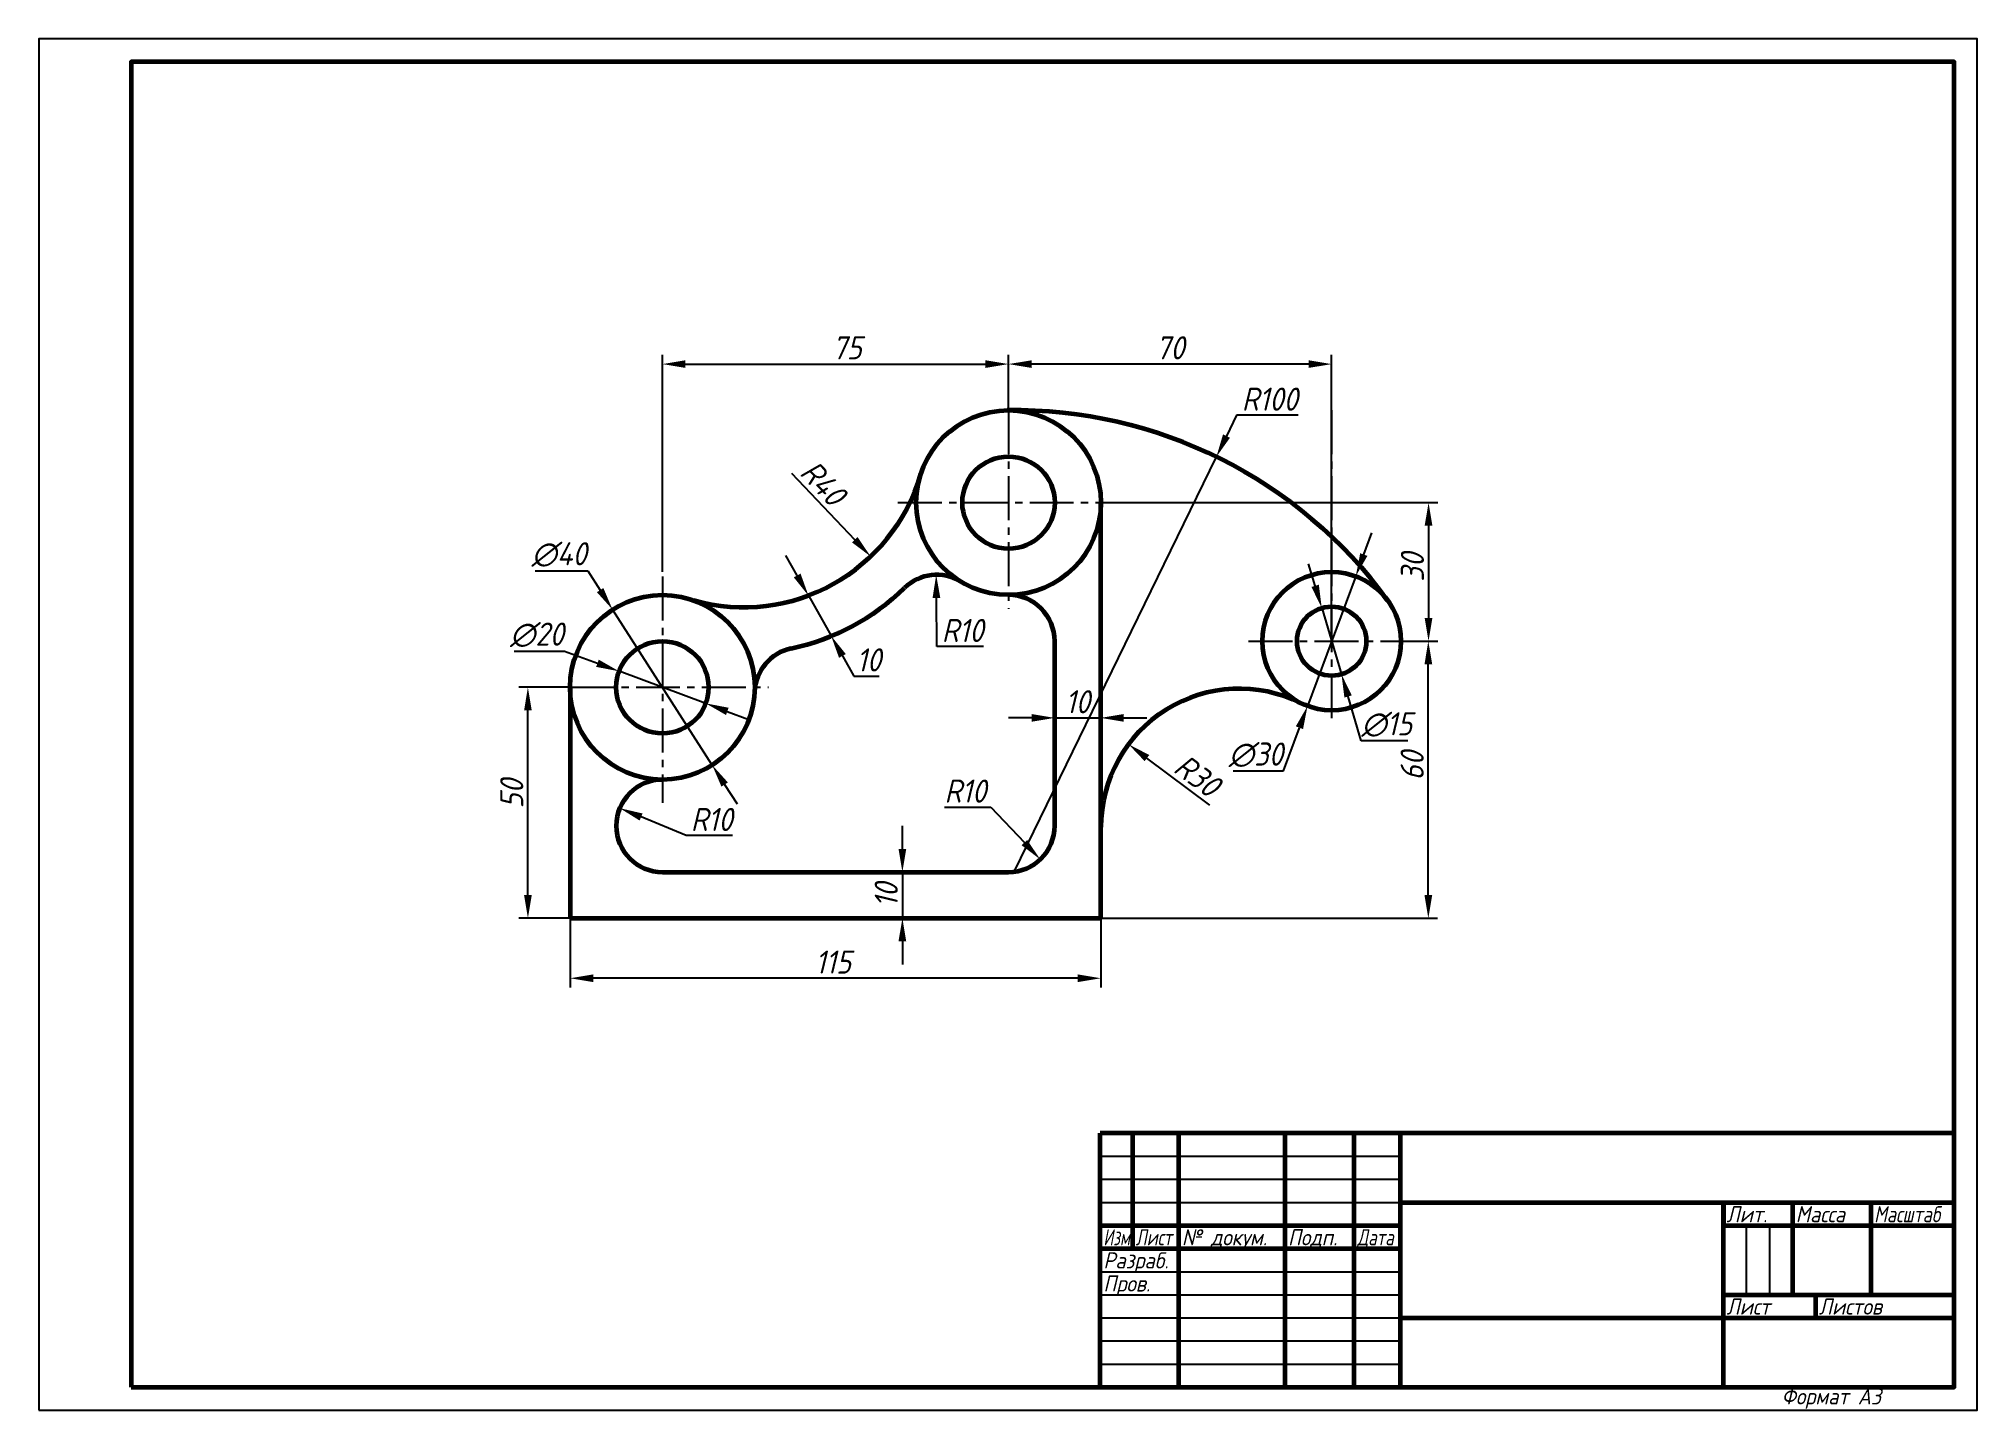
# Model space of a CAD drawing. Header units: millimetres. Extents: x 0 to 420, y 0 to 297.
import ezdxf

# ---------------------------------------------------------------- set-up
doc = ezdxf.new("R2010")
doc.units = ezdxf.units.MM
doc.header["$LTSCALE"] = 0.5
doc.linetypes.add('осевая2', pattern=[28.575, 19.05, -3.175, 3.175, -3.175])
doc.layers.get('0').update_dxf_attribs({"lineweight": 60})
doc.layers.get('Defpoints').update_dxf_attribs({"color": 5})
doc.layers.add('1-оси', color=1, linetype='осевая2')
doc.layers.add('3-размеры', color=6, linetype='Continuous')
doc.layers.add('4-текст', color=7, linetype='Continuous', true_color=0x00ad00)
doc.styles.get("Standard").update_dxf_attribs({"font": 'isocpeui.ttf', "width": 0.9})
doc.dimstyles.new('Standart', dxfattribs={"dimtxt": 5, "dimasz": 5, "dimexe": 2, "dimexo": 0, "dimgap": 1, "dimtad": 1, "dimtoh": 1, "dimdec": 0, "dimtxsty": 'Standard', "dimcen": 2.5, "dimadec": 0, "dimazin": 0, "dimtfac": 1, "dimtdec": 0, "dimtmove": 0, "dimatfit": 3, "dimldrblk": 'DOTSMALL', "dimfxl": 1, "dimarcsym": 0})

# ---------------------------------------------------------------- blocks, each defined once
blk = doc.blocks.new('*D4')
at = {"layer": '3-размеры', "color": 0, "lineweight": -2, "transparency": 16777216}
for p, q in [((115.12, 106.55), (115.12, 91.55)), ((230.12, 106.55), (230.12, 91.55)), ((225.12, 93.55), (120.12, 93.55))]:
    blk.add_line(p, q, dxfattribs=at)
at = {"layer": '3-размеры', "color": 0, "transparency": 16777216}
for points in [[(120.12, 94.38), (120.12, 92.72), (115.12, 93.55)], [(225.12, 94.38), (225.12, 92.72), (230.12, 93.55)]]:
    blk.add_solid(points, dxfattribs=at)
at = {"layer": 'Defpoints', "color": 0, "transparency": 16777216}
for p in [(115.12, 106.55), (230.12, 106.55), (115.12, 93.55)]:
    blk.add_point(p, dxfattribs=at)
at = {"layer": '3-размеры', "color": 0, "transparency": 16777216, "insert": (172.12, 97.05), "char_height": 5, "attachment_point": 5}
blk.add_mtext('115', dxfattribs=at)
blk = doc.blocks.new('_DotSmall')
at = {"color": 0, "linetype": 'ByBlock', "const_width": 0.5}
blk.add_lwpolyline([(-0.0625, 0, 1), (0.0625, 0, 1)], format="xyb", close=True, dxfattribs=at)
blk = doc.blocks.new('*D5')
at = {"layer": '3-размеры', "color": 0, "lineweight": -2, "transparency": 16777216}
for p, q in [((115.12, 156.55), (103.98, 156.55)), ((105.98, 111.55), (105.98, 151.55)), ((115.12, 106.55), (103.98, 106.55))]:
    blk.add_line(p, q, dxfattribs=at)
at = {"layer": '3-размеры', "color": 0, "transparency": 16777216}
for points in [[(105.15, 151.55), (106.81, 151.55), (105.98, 156.55)], [(105.15, 111.55), (106.81, 111.55), (105.98, 106.55)]]:
    blk.add_solid(points, dxfattribs=at)
at = {"layer": 'Defpoints', "color": 0, "transparency": 16777216}
for p in [(105.98, 156.55), (115.12, 156.55), (115.12, 106.55)]:
    blk.add_point(p, dxfattribs=at)
at = {"layer": '3-размеры', "color": 0, "transparency": 16777216, "insert": (102.48, 133.49), "char_height": 5, "attachment_point": 5, "rotation": 90}
blk.add_mtext('50', dxfattribs=at)
blk = doc.blocks.new('*D6')
at = {"layer": '3-размеры', "color": 0, "lineweight": -2, "transparency": 16777216}
for p, q in [((135.12, 181.55), (135.12, 228.55)), ((210.12, 216.55), (210.12, 228.55)), ((140.12, 226.55), (205.12, 226.55))]:
    blk.add_line(p, q, dxfattribs=at)
at = {"layer": '3-размеры', "color": 0, "transparency": 16777216}
for points in [[(140.12, 227.38), (140.12, 225.72), (135.12, 226.55)], [(205.12, 227.38), (205.12, 225.72), (210.12, 226.55)]]:
    blk.add_solid(points, dxfattribs=at)
at = {"layer": 'Defpoints', "color": 0, "transparency": 16777216}
for p in [(210.12, 226.55), (210.12, 216.55), (135.12, 181.55)]:
    blk.add_point(p, dxfattribs=at)
at = {"layer": '3-размеры', "color": 0, "transparency": 16777216, "insert": (175.12, 230.08), "char_height": 5, "attachment_point": 5}
blk.add_mtext('75', dxfattribs=at)
blk = doc.blocks.new('*D7')
at = {"layer": '3-размеры', "color": 0, "lineweight": -2, "transparency": 16777216}
for p, q in [((210.12, 216.55), (210.12, 228.55)), ((280.12, 166.55), (280.12, 228.55)), ((275.12, 226.55), (215.12, 226.55))]:
    blk.add_line(p, q, dxfattribs=at)
at = {"layer": '3-размеры', "color": 0, "transparency": 16777216}
for points in [[(215.12, 227.38), (215.12, 225.72), (210.12, 226.55)], [(275.12, 227.38), (275.12, 225.72), (280.12, 226.55)]]:
    blk.add_solid(points, dxfattribs=at)
at = {"layer": 'Defpoints', "color": 0, "transparency": 16777216}
for p in [(210.12, 226.55), (210.12, 216.55), (280.12, 166.55)]:
    blk.add_point(p, dxfattribs=at)
at = {"layer": '3-размеры', "color": 0, "transparency": 16777216, "insert": (245.12, 230.08), "char_height": 5, "attachment_point": 5}
blk.add_mtext('70', dxfattribs=at)
blk = doc.blocks.new('*D8')
at = {"layer": '3-размеры', "color": 0, "lineweight": -2, "transparency": 16777216}
for p, q in [((295.12, 166.55), (303.07, 166.55)), ((301.07, 111.55), (301.07, 161.55)), ((230.12, 106.55), (303.07, 106.55))]:
    blk.add_line(p, q, dxfattribs=at)
at = {"layer": '3-размеры', "color": 0, "transparency": 16777216}
for points in [[(300.24, 161.55), (301.91, 161.55), (301.07, 166.55)], [(300.24, 111.55), (301.91, 111.55), (301.07, 106.55)]]:
    blk.add_solid(points, dxfattribs=at)
at = {"layer": 'Defpoints', "color": 0, "transparency": 16777216}
for p in [(295.12, 166.55), (301.07, 166.55), (230.12, 106.55)]:
    blk.add_point(p, dxfattribs=at)
at = {"layer": '3-размеры', "color": 0, "transparency": 16777216, "insert": (297.57, 139.55), "char_height": 5, "attachment_point": 5, "rotation": 90}
blk.add_mtext('60', dxfattribs=at)
blk = doc.blocks.new('*D10')
at = {"layer": '3-размеры', "color": 0, "lineweight": -2, "transparency": 16777216}
for p, q in [((259.53, 215.46), (257.34, 210.96)), ((272.89, 215.46), (259.53, 215.46)), ((211.37, 116.56), (255.15, 206.47))]:
    blk.add_line(p, q, dxfattribs=at)
at = {"layer": '3-размеры', "color": 0, "transparency": 16777216}
blk.add_solid([(256.59, 211.33), (258.09, 210.6), (255.15, 206.47)], dxfattribs=at)
at = {"layer": 'Defpoints', "color": 0, "transparency": 16777216}
for p in [(255.15, 206.47), (211.37, 116.56)]:
    blk.add_point(p, dxfattribs=at)
at = {"layer": '3-размеры', "color": 0, "transparency": 16777216, "insert": (266.71, 218.96), "char_height": 5, "attachment_point": 5}
blk.add_mtext('R100', dxfattribs=at)
blk = doc.blocks.new('*D11')
at = {"layer": '3-размеры', "color": 0, "lineweight": -2, "transparency": 16777216}
for p, q in [((230.12, 196.55), (303.12, 196.55)), ((301.12, 191.55), (301.12, 171.55)), ((295.12, 166.55), (303.12, 166.55))]:
    blk.add_line(p, q, dxfattribs=at)
at = {"layer": '3-размеры', "color": 0, "transparency": 16777216}
for points in [[(300.28, 191.55), (301.95, 191.55), (301.12, 196.55)], [(300.28, 171.55), (301.95, 171.55), (301.12, 166.55)]]:
    blk.add_solid(points, dxfattribs=at)
at = {"layer": 'Defpoints', "color": 0, "transparency": 16777216}
for p in [(230.12, 196.55), (295.12, 166.55), (301.12, 166.55)]:
    blk.add_point(p, dxfattribs=at)
at = {"layer": '3-размеры', "color": 0, "transparency": 16777216, "insert": (297.62, 182.55), "char_height": 5, "attachment_point": 5, "rotation": 90}
blk.add_mtext('30', dxfattribs=at)
blk = doc.blocks.new('*D12')
at = {"layer": '3-размеры', "color": 0, "lineweight": -2, "transparency": 16777216}
for p, q in [((187.12, 121.55), (187.12, 126.55)), ((187.12, 116.55), (185.12, 116.55)), ((187.12, 116.55), (187.12, 106.55)), ((187.12, 106.55), (185.12, 106.55)), ((187.12, 101.55), (187.12, 96.55))]:
    blk.add_line(p, q, dxfattribs=at)
at = {"layer": '3-размеры', "color": 0, "transparency": 16777216}
for points in [[(186.28, 121.55), (187.95, 121.55), (187.12, 116.55)], [(186.28, 101.55), (187.95, 101.55), (187.12, 106.55)]]:
    blk.add_solid(points, dxfattribs=at)
at = {"layer": 'Defpoints', "color": 0, "transparency": 16777216}
for p in [(187.12, 116.55), (187.12, 106.55), (187.12, 106.55)]:
    blk.add_point(p, dxfattribs=at)
at = {"layer": '3-размеры', "color": 0, "transparency": 16777216, "insert": (183.62, 111.55), "char_height": 5, "attachment_point": 5, "rotation": 90}
blk.add_mtext('10', dxfattribs=at)
blk = doc.blocks.new('*D13')
at = {"layer": '3-размеры', "color": 0, "lineweight": -2, "transparency": 16777216}
blk.add_line((163.11, 202.92), (176.79, 188.51), dxfattribs=at)
at = {"layer": '3-размеры', "color": 0, "transparency": 16777216}
blk.add_solid([(177.4, 189.09), (176.19, 187.94), (180.24, 184.89)], dxfattribs=at)
at = {"layer": 'Defpoints', "color": 0, "transparency": 16777216}
for p in [(152.69, 213.89), (180.24, 184.89)]:
    blk.add_point(p, dxfattribs=at)
at = {"layer": '3-размеры', "color": 0, "transparency": 16777216, "insert": (169.95, 200.8), "char_height": 5, "attachment_point": 5, "rotation": 313.5301}
blk.add_mtext('R40', dxfattribs=at)
blk = doc.blocks.new('*D14')
at = {"layer": '3-размеры', "color": 0, "lineweight": -2, "transparency": 16777216}
for p, q in [((194.61, 165.36), (194.49, 175.91)), ((204.7, 165.36), (194.61, 165.36))]:
    blk.add_line(p, q, dxfattribs=at)
at = {"layer": '3-размеры', "color": 0, "transparency": 16777216}
blk.add_solid([(195.33, 175.92), (193.66, 175.9), (194.44, 180.91)], dxfattribs=at)
at = {"layer": 'Defpoints', "color": 0, "transparency": 16777216}
for p in [(194.44, 180.91), (194.55, 170.91)]:
    blk.add_point(p, dxfattribs=at)
at = {"layer": '3-размеры', "color": 0, "transparency": 16777216, "insert": (200.16, 168.86), "char_height": 5, "attachment_point": 5}
blk.add_mtext('R10', dxfattribs=at)
blk = doc.blocks.new('*D15')
at = {"layer": '3-размеры', "color": 0, "lineweight": -2, "transparency": 16777216}
for p, q in [((196.21, 130.58), (206.31, 130.58)), ((206.31, 130.58), (213.56, 122.92))]:
    blk.add_line(p, q, dxfattribs=at)
at = {"layer": '3-размеры', "color": 0, "transparency": 16777216}
blk.add_solid([(214.16, 123.49), (212.95, 122.35), (216.99, 119.29)], dxfattribs=at)
at = {"layer": 'Defpoints', "color": 0, "transparency": 16777216}
for p in [(210.12, 126.55), (216.99, 119.29)]:
    blk.add_point(p, dxfattribs=at)
at = {"layer": '3-размеры', "color": 0, "transparency": 16777216, "insert": (200.76, 134.08), "char_height": 5, "attachment_point": 5}
blk.add_mtext('R10', dxfattribs=at)
blk = doc.blocks.new('*D16')
at = {"layer": '3-размеры', "color": 0, "lineweight": -2, "transparency": 16777216}
for p, q in [((140.24, 124.43), (130.5, 128.47)), ((150.33, 124.43), (140.24, 124.43))]:
    blk.add_line(p, q, dxfattribs=at)
at = {"layer": '3-размеры', "color": 0, "transparency": 16777216}
blk.add_solid([(130.82, 129.23), (130.18, 127.7), (125.88, 130.38)], dxfattribs=at)
at = {"layer": 'Defpoints', "color": 0, "transparency": 16777216}
for p in [(125.88, 130.38), (135.12, 126.55)]:
    blk.add_point(p, dxfattribs=at)
at = {"layer": '3-размеры', "color": 0, "transparency": 16777216, "insert": (145.79, 127.93), "char_height": 5, "attachment_point": 5}
blk.add_mtext('R10', dxfattribs=at)
blk = doc.blocks.new('*D17')
at = {"layer": '3-размеры', "color": 0, "lineweight": -2, "transparency": 16777216}
for p, q in [((102.99, 164.41), (113.89, 164.41)), ((113.89, 164.41), (121.05, 161.76)), ((144.5, 153.08), (125.74, 160.02)), ((149.18, 151.34), (153.87, 149.61))]:
    blk.add_line(p, q, dxfattribs=at)
at = {"layer": '3-размеры', "color": 0, "transparency": 16777216}
for points in [[(121.34, 162.54), (120.76, 160.98), (125.74, 160.02)], [(149.47, 152.13), (148.9, 150.56), (144.5, 153.08)]]:
    blk.add_solid(points, dxfattribs=at)
at = {"layer": 'Defpoints', "color": 0, "transparency": 16777216}
for p in [(125.74, 160.02), (144.5, 153.08)]:
    blk.add_point(p, dxfattribs=at)
at = {"layer": '3-размеры', "color": 0, "transparency": 16777216, "insert": (107.94, 167.91), "char_height": 5, "attachment_point": 5}
blk.add_mtext('∅20', dxfattribs=at)
blk = doc.blocks.new('*D18')
at = {"layer": '3-размеры', "color": 0, "lineweight": -2, "transparency": 16777216}
for p, q in [((107.57, 181.81), (118.93, 181.81)), ((118.93, 181.81), (121.63, 177.6)), ((145.91, 139.71), (124.32, 173.39)), ((148.61, 135.5), (151.31, 131.29))]:
    blk.add_line(p, q, dxfattribs=at)
at = {"layer": '3-размеры', "color": 0, "transparency": 16777216}
for points in [[(122.33, 178.05), (120.93, 177.15), (124.32, 173.39)], [(149.31, 135.95), (147.91, 135.05), (145.91, 139.71)]]:
    blk.add_solid(points, dxfattribs=at)
at = {"layer": 'Defpoints', "color": 0, "transparency": 16777216}
for p in [(124.32, 173.39), (145.91, 139.71)]:
    blk.add_point(p, dxfattribs=at)
at = {"layer": '3-размеры', "color": 0, "transparency": 16777216, "insert": (112.75, 185.31), "char_height": 5, "attachment_point": 5}
blk.add_mtext('∅40', dxfattribs=at)
blk = doc.blocks.new('*D19')
at = {"layer": '3-размеры', "color": 0, "lineweight": -2, "transparency": 16777216}
for p, q in [((276.55, 178.53), (275.12, 183.32)), ((277.98, 173.74), (282.26, 159.36)), ((286.54, 144.99), (283.69, 154.57)), ((296.63, 144.99), (286.54, 144.99))]:
    blk.add_line(p, q, dxfattribs=at)
at = {"layer": '3-размеры', "color": 0, "transparency": 16777216}
for points in [[(277.35, 178.77), (275.75, 178.29), (277.98, 173.74)], [(284.48, 154.81), (282.89, 154.33), (282.26, 159.36)]]:
    blk.add_solid(points, dxfattribs=at)
at = {"layer": 'Defpoints', "color": 0, "transparency": 16777216}
for p in [(277.98, 173.74), (282.26, 159.36)]:
    blk.add_point(p, dxfattribs=at)
at = {"layer": '3-размеры', "color": 0, "transparency": 16777216, "insert": (292.09, 148.49), "char_height": 5, "attachment_point": 5}
blk.add_mtext('∅15', dxfattribs=at)
blk = doc.blocks.new('*D20')
at = {"layer": '3-размеры', "color": 0, "lineweight": -2, "transparency": 16777216}
for p, q in [((287.09, 185.3), (288.83, 189.98)), ((285.35, 180.61), (274.89, 152.49)), ((269.66, 138.43), (273.15, 147.81)), ((258.76, 138.43), (269.66, 138.43))]:
    blk.add_line(p, q, dxfattribs=at)
at = {"layer": '3-размеры', "color": 0, "transparency": 16777216}
for points in [[(286.31, 185.59), (287.87, 185.01), (285.35, 180.61)], [(272.36, 148.1), (273.93, 147.51), (274.89, 152.49)]]:
    blk.add_solid(points, dxfattribs=at)
at = {"layer": 'Defpoints', "color": 0, "transparency": 16777216}
for p in [(285.35, 180.61), (274.89, 152.49)]:
    blk.add_point(p, dxfattribs=at)
at = {"layer": '3-размеры', "color": 0, "transparency": 16777216, "insert": (263.71, 141.93), "char_height": 5, "attachment_point": 5}
blk.add_mtext('∅30', dxfattribs=at)
blk = doc.blocks.new('*D21')
at = {"layer": '3-размеры', "color": 0, "lineweight": -2, "transparency": 16777216}
blk.add_line((253.74, 131.02), (240.11, 141.23), dxfattribs=at)
at = {"layer": '3-размеры', "color": 0, "transparency": 16777216}
blk.add_solid([(240.61, 141.89), (239.61, 140.56), (236.11, 144.22)], dxfattribs=at)
at = {"layer": 'Defpoints', "color": 0, "transparency": 16777216}
for p in [(236.11, 144.22), (260.12, 126.24)]:
    blk.add_point(p, dxfattribs=at)
at = {"layer": '3-размеры', "color": 0, "transparency": 16777216, "insert": (251.02, 137.43), "char_height": 5, "attachment_point": 5, "rotation": 323.1659}
blk.add_mtext('R30', dxfattribs=at)
blk = doc.blocks.new('*D22')
at = {"layer": '3-размеры', "color": 0, "lineweight": -2, "transparency": 16777216}
for p, q in [((220.1, 151.42), (220.1, 147.93)), ((230.08, 151.42), (230.08, 147.93)), ((215.1, 149.93), (210.1, 149.93)), ((220.1, 149.93), (230.08, 149.93)), ((235.08, 149.93), (240.08, 149.93))]:
    blk.add_line(p, q, dxfattribs=at)
at = {"layer": '3-размеры', "color": 0, "transparency": 16777216}
for points in [[(215.1, 150.77), (215.1, 149.1), (220.1, 149.93)], [(235.08, 150.77), (235.08, 149.1), (230.08, 149.93)]]:
    blk.add_solid(points, dxfattribs=at)
at = {"layer": 'Defpoints', "color": 0, "transparency": 16777216}
for p in [(220.1, 151.42), (230.08, 151.42), (230.08, 149.93)]:
    blk.add_point(p, dxfattribs=at)
at = {"layer": '3-размеры', "color": 0, "transparency": 16777216, "insert": (225.09, 153.43), "char_height": 5, "attachment_point": 5}
blk.add_mtext('10', dxfattribs=at)
blk = doc.blocks.new('*D23')
at = {"layer": '3-размеры', "color": 0, "lineweight": -2, "transparency": 16777216}
for p, q in [((164.32, 180.77), (161.87, 185.13)), ((166.7, 176.37), (168.51, 177.39)), ((166.77, 176.41), (171.67, 167.71)), ((171.6, 167.66), (173.41, 168.69)), ((174.12, 163.35), (176.57, 158.99)), ((176.57, 158.99), (182.1, 158.99))]:
    blk.add_line(p, q, dxfattribs=at)
at = {"layer": '3-размеры', "color": 0, "transparency": 16777216}
for points in [[(165.05, 181.18), (163.59, 180.36), (166.77, 176.41)], [(174.85, 163.76), (173.39, 162.94), (171.67, 167.71)]]:
    blk.add_solid(points, dxfattribs=at)
at = {"layer": 'Defpoints', "color": 0, "transparency": 16777216}
for p in [(166.7, 176.37), (171.6, 167.66), (171.67, 167.71)]:
    blk.add_point(p, dxfattribs=at)
at = {"layer": '3-размеры', "color": 0, "transparency": 16777216, "insert": (179.84, 162.49), "char_height": 5, "attachment_point": 5}
blk.add_mtext('10', dxfattribs=at)

msp = doc.modelspace()

# ---------------------------------------------------------------- linework, layer by layer
at = {"linetype": 'ByBlock'}
for p, q in [((230.12, 106.55), (230.12, 196.55)), ((220.12, 126.55), (220.12, 166.55)), ((115.12, 156.55), (115.12, 106.55)), ((135.12, 116.55), (210.12, 116.55)), ((115.12, 106.55), (230.12, 106.55))]:
    msp.add_line(p, q, dxfattribs=at)
at = {"lineweight": 60}
for p, q in [((415, 60), (230, 60)), ((230, 5), (230, 60)), ((237, 60), (237, 35)), ((247, 5), (247, 60)), ((270, 60), (270, 5)), ((285, 5), (285, 60)), ((295, 60), (295, 5)), ((295, 45), (415, 45)), ((365, 5), (365, 45)), ((380, 45), (380, 25)), ((397, 25), (397, 45)), ((230, 40), (295, 40)), ((365, 40), (415, 40)), ((230, 35), (295, 35)), ((365, 25), (415, 25)), ((385, 20), (385, 25)), ((295, 20), (415, 20))]:
    msp.add_line(p, q, dxfattribs=at)
at = {"lineweight": -3}
for p, q in [((230, 55), (295, 55)), ((230, 50), (295, 50)), ((230, 45), (295, 45)), ((370, 25), (370, 40)), ((375, 40), (375, 25)), ((230, 30), (295, 30)), ((230, 25), (295, 25)), ((230, 20), (295, 20)), ((230, 15), (295, 15)), ((230, 10), (295, 10))]:
    msp.add_line(p, q, dxfattribs=at)
msp.add_line((365, 45), (365, 40))
at = {"lineweight": 60}
msp.add_lwpolyline([(20, 5), (415, 5), (415, 292), (20, 292)], close=True, dxfattribs=at)
at = {"linetype": 'ByBlock'}
for centre, radius in [((210.12, 196.55), 20), ((210.12, 196.55), 10), ((280.12, 166.55), 15), ((135.12, 156.55), 20), ((280.12, 166.55), 7.5), ((135.12, 156.55), 10)]:
    msp.add_circle(centre, radius, dxfattribs=at)
msp.add_arc((211.37, 116.56), 100, 36.0237, 90.8983)
at = {"linetype": 'ByBlock', "lineweight": 30}
for centre, radius, start, end in [((152.69, 213.92), 40, 252.973, 343.172), ((264.91, 118.09), 35.81, 166.3201, 166.3315)]:
    msp.add_arc(centre, radius, start, end, dxfattribs=at)
at = {"linetype": 'ByBlock'}
for centre, radius, start, end in [((152.69, 213.89), 40, 254.2431, 343.8982), ((194.55, 170.91), 10, 58.7384, 134.2433), ((152.69, 213.89), 50, 281.9268, 314.2433), ((210.12, 166.55), 10, 0, 90), ((165.09, 155.18), 10, 101.9268, 177.3903), ((260.12, 126.24), 30, 63.6122, 180), ((135.12, 126.55), 10, 90, 270), ((210.12, 126.55), 10, 270, 0)]:
    msp.add_arc(centre, radius, start, end, dxfattribs=at)
at = {"layer": '1-оси', "linetype": 'осевая2'}
for p, q in [((210.12, 216.55), (210.12, 173.55)), ((280.12, 216.55), (280.12, 148.55)), ((186.12, 196.55), (230.12, 196.55)), ((135.12, 180.55), (135.12, 131.55)), ((262.12, 166.55), (295.12, 166.55)), ((115.12, 156.55), (158.12, 156.55))]:
    msp.add_line(p, q, dxfattribs=at)
at = {"layer": 'Defpoints'}
msp.add_lwpolyline([(0, 0), (420, 0), (420, 297), (0, 297)], close=True, dxfattribs=at)

# ---------------------------------------------------------------- texts
at = {"lineweight": -3, "width": 0.9}
msp.add_text('Формат А3', height=3.5, dxfattribs=at).set_placement((377.6, 1.25))
at = {"layer": '4-текст', "lineweight": -3}
for s, width, p in [('Лит.', 0.9, (365.67, 40.7)), ('Масса', 0.9, (380.67, 40.7)), ('Масштаб', 0.8, (397.67, 40.7)), ('Изм.', 0.7, (230.67, 35.7)), ('Лист', 0.75, (237.67, 35.7)), ('№ докум.', 0.9, (247.67, 35.7)), ('Подп.', 0.9, (270.67, 35.7)), ('Дата', 0.75, (285.67, 35.7)), ('Разраб.', 0.9, (230.67, 30.7)), ('Пров.', 0.9, (230.67, 25.7)), ('Лист', 0.9, (365.67, 20.7)), ('Листов', 0.9, (385.67, 20.7))]:
    msp.add_text(s, height=3.5, dxfattribs=dict(at, width=width)).set_placement(p)

# ---------------------------------------------------------------- dimensions: what is measured, and where the dimension line sits
at = {"layer": '3-размеры'}
for base, p1, p2, picture, middle in [((210.12, 226.55), (135.12, 181.55), (210.12, 216.55), '*D6', (175.12, 226.55)), ((210.12, 226.55), (280.12, 166.55), (210.12, 216.55), '*D7', (245.12, 226.55)), ((230.08, 149.93), (220.1, 151.42), (230.08, 151.42), '*D22', (225.09, 149.93)), ((115.12, 93.55), (230.12, 106.55), (115.12, 106.55), '*D4', (172.12, 93.55))]:
    dim = msp.add_linear_dim(base=base, p1=p1, p2=p2, dimstyle='Standart', dxfattribs=at)
    dim.commit()
    dim.dimension.update_dxf_attribs({"geometry": picture, "text_midpoint": middle, "dimtype": 160})
dim = msp.add_radius_dim(center=(211.37, 116.56), mpoint=(255.15, 206.47), dimstyle='Standart', dxfattribs=at)
dim.commit()
dim.dimension.update_dxf_attribs({"geometry": '*D10', "text_midpoint": (266.71, 218.96)})
for center, mpoint, picture, middle in [((152.69, 213.89), (180.24, 184.89), '*D13', (167.41, 198.39)), ((194.55, 170.91), (194.44, 180.91), '*D14', (200.16, 165.36)), ((260.12, 126.24), (236.11, 144.22), '*D21', (248.92, 134.62)), ((210.12, 126.55), (216.99, 119.29), '*D15', (200.76, 130.58)), ((135.12, 126.55), (125.88, 130.38), '*D16', (145.79, 124.43))]:
    dim = msp.add_radius_dim(center=center, mpoint=mpoint, dimstyle='Standart', dxfattribs=at)
    dim.commit()
    dim.dimension.update_dxf_attribs({"geometry": picture, "text_midpoint": middle, "dimtype": 164})
for base, p1, p2, angle, picture, middle, dimtype in [((301.12, 166.55), (230.12, 196.55), (295.12, 166.55), 90, '*D11', (301.12, 182.55), 160), ((171.67, 167.71), (166.7, 176.37), (171.6, 167.66), 299.3528, '*D23', (179.84, 158.99), 161), ((301.07, 166.55), (230.12, 106.55), (295.12, 166.55), 90, '*D8', (301.07, 139.55), 160), ((105.98, 156.55), (115.12, 106.55), (115.12, 156.55), 90, '*D5', (105.98, 133.49), 160), ((187.12, 106.55), (187.12, 116.55), (187.12, 106.55), 90, '*D12', (187.12, 111.55), 160)]:
    dim = msp.add_linear_dim(base=base, p1=p1, p2=p2, angle=angle, dimstyle='Standart', dxfattribs=at)
    dim.commit()
    dim.dimension.update_dxf_attribs({"geometry": picture, "text_midpoint": middle, "dimtype": dimtype})
for p1, p2, picture, middle in [((285.35, 180.61), (274.89, 152.49), '*D20', (263.71, 141.93)), ((145.91, 139.71), (124.32, 173.39), '*D18', (112.75, 185.31)), ((277.98, 173.74), (282.26, 159.36), '*D19', (292.09, 148.49))]:
    dim = msp.add_diameter_dim_2p(p1=p1, p2=p2, dimstyle='Standart', dxfattribs=at)
    dim.commit()
    dim.dimension.update_dxf_attribs({"geometry": picture, "text_midpoint": middle})
dim = msp.add_diameter_dim_2p(p1=(144.5, 153.08), p2=(125.74, 160.02), dimstyle='Standart', dxfattribs=at)
dim.commit()
dim.dimension.update_dxf_attribs({"geometry": '*D17', "text_midpoint": (107.94, 164.41), "dimtype": 163})

doc.saveas('drawing.dxf')
